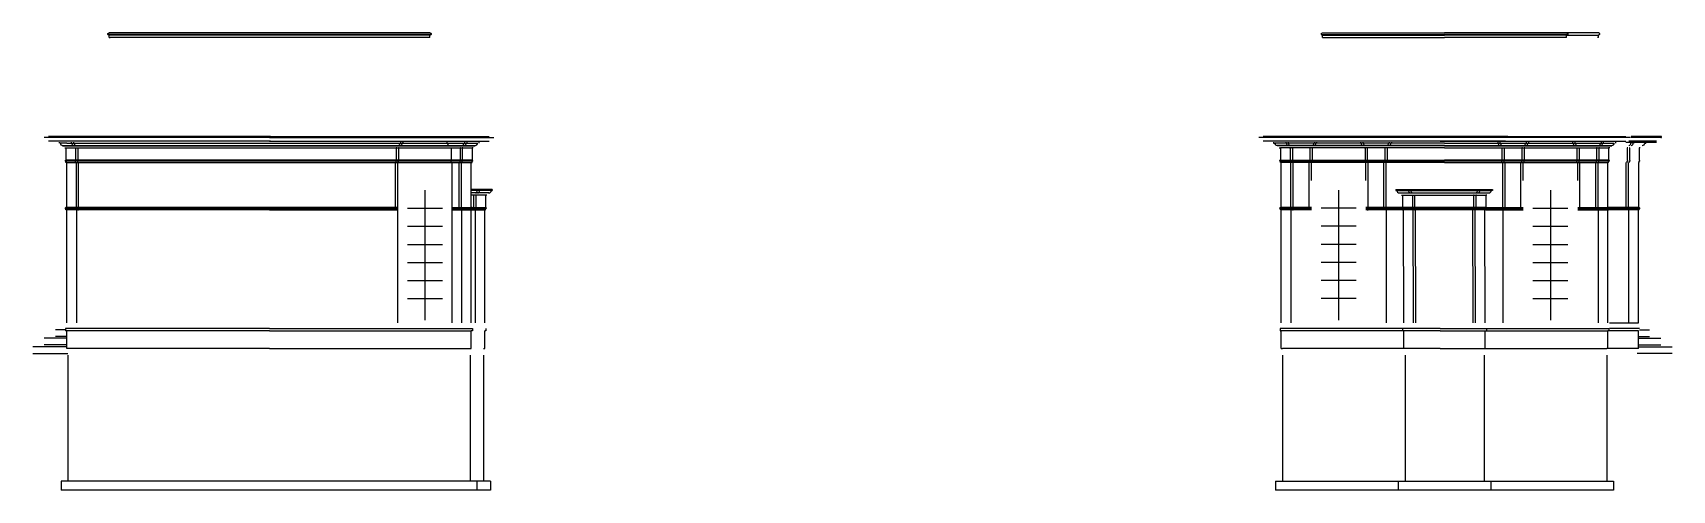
# Model space of a CAD drawing. Header units: metres. Extents: x 16195 to 17646, y -1890 to -1485.
import ezdxf

# ---------------------------------------------------------------- set-up
doc = ezdxf.new("R2010")
doc.units = ezdxf.units.M

msp = doc.modelspace()

# ---------------------------------------------------------------- linework, layer by layer
for p, q in [((16261.5, -1485.7), (16262.6, -1485.2)), ((16547.3, -1486.7), (16261.7, -1486.7)), ((16262.6, -1487.2), (16262.2, -1487.2)), ((16546.5, -1485.2), (16262.6, -1485.2)), ((16546.5, -1487.2), (16262.6, -1487.2)), ((16262.6, -1489.2), (16262.6, -1487.2)), ((16262.6, -1489.2), (16263.4, -1489.2)), ((16545.7, -1489.2), (16263.4, -1489.2)), ((16546.5, -1489.2), (16545.7, -1489.2)), ((16547.5, -1485.7), (16546.5, -1485.2)), ((16546.5, -1487.2), (16546.8, -1487.2)), ((16546.5, -1489.2), (16546.5, -1487.2)), ((17335.3, -1485.7), (17336.4, -1485.2)), ((17335.6, -1486.7), (17444.4, -1486.7, 6.1)), ((17336.4, -1487.2), (17336.1, -1487.2)), ((17336.4, -1485.2), (17444.4, -1485.2, 6.1)), ((17336.4, -1489.2), (17336.4, -1487.2)), ((17336.4, -1487.2), (17444.4, -1487.2, 6.1)), ((17336.4, -1489.2), (17337.2, -1489.2)), ((17337.2, -1489.2), (17444.4, -1489.2, 6.1)), ((17552.3, -1485.2), (17444.4, -1485.2, 6.1)), ((17553.2, -1486.7), (17444.4, -1486.7, 6.1)), ((17552.3, -1487.2), (17444.4, -1487.2, 6.1)), ((17551.6, -1489.2), (17444.4, -1489.2, 6.1)), ((17552.3, -1489.2), (17551.6, -1489.2)), ((17553.4, -1485.7), (17552.3, -1485.2)), ((17580.5, -1485.2), (17552.3, -1485.2)), ((17552.3, -1487.2), (17552.7, -1487.2)), ((17552.3, -1489.2), (17552.3, -1487.2)), ((17552.7, -1487.2, -0.3), (17580.5, -1487.2)), ((17580.5, -1489.2), (17579.7, -1489.2)), ((17581.6, -1485.7), (17580.5, -1485.2)), ((17580.5, -1489.2), (17580.5, -1487.2)), ((17580.5, -1487.2), (17580.8, -1487.2, -0.3)), ((16405.4, -1577.7), (16205, -1577.7)), ((16405.4, -1576.9), (16209, -1576.9)), ((16405.4, -1581), (16209, -1581)), ((16404.6, -1576.9), (16599, -1576.9)), ((16404.6, -1577.7), (16603, -1577.7)), ((16404.6, -1581), (16599, -1581)), ((17608.9, -1577.7), (17279.9, -1577.7)), ((17440.4, -1576.9, -24.5), (17283.9, -1576.9)), ((17440.4, -1581, -24.5), (17283.9, -1581)), ((17500.4, -1577.7, -21.2), (17387.9, -1577.7, -33.5)), ((17500.4, -1576.9, -21.2), (17391.9, -1576.9, -33.5)), ((17498.4, -1581, -21.2), (17391.9, -1581, -33.5)), ((17440.4, -1576.9, -24.5), (17604.9, -1576.9)), ((17440.4, -1581, -24.5), (17604.9, -1581)), ((17631.9, -1581), (17607.4, -1581)), ((17631.9, -1576.9), (17609.4, -1576.9)), ((17635.9, -1577.7), (17609.4, -1577.7)), ((17636.4, -1576.9), (17631.9, -1576.9)), ((17635.9, -1577.7), (17636.4, -1577.7)), ((17636.4, -1577.7), (17636.4, -1576.9)), ((16218.3, -1581.9), (16218.3, -1582.7)), ((16225.2, -1582.7), (16219.3, -1582.7)), ((16221.4, -1584.8), (16221.4, -1585.3)), ((16221.4, -1584.8), (16586.6, -1584.8)), ((16221.4, -1585.3), (16586.6, -1585.3)), ((16223.3, -1586.9), (16224.3, -1586.9)), ((16224.3, -1586.9), (16224.3, -1597.9)), ((16224.3, -1586.9), (16583.8, -1586.9)), ((16225.2, -1582.7), (16588.8, -1582.7)), ((16229, -1581.9), (16229, -1582.7)), ((16231, -1581.9), (16231, -1582.7)), ((16231, -1584.8), (16231, -1585.3)), ((16232.4, -1586.9), (16232.9, -1586.9)), ((16232.9, -1586.9), (16232.9, -1597.9)), ((16233, -1584.8), (16233, -1585.3)), ((16234.4, -1586.9), (16234.9, -1586.9)), ((16234.9, -1586.9), (16234.9, -1597.9)), ((16516.7, -1586.9), (16516.7, -1597.9)), ((16517.2, -1586.9), (16516.7, -1586.9)), ((16518.5, -1584.8), (16518.5, -1585.3)), ((16518.7, -1586.9), (16518.7, -1597.9)), ((16519.2, -1586.9), (16518.7, -1586.9)), ((16520.5, -1582.7), (16520, -1582.7)), ((16520.5, -1581.9), (16520.5, -1582.7)), ((16520.5, -1584.8), (16520.5, -1585.3)), ((16522.5, -1582.7), (16522, -1582.7)), ((16522.5, -1581.9), (16522.5, -1582.7)), ((16561.5, -1581.9), (16561.5, -1582.7)), ((16561.5, -1582.7), (16562, -1582.7)), ((16563.5, -1584.8), (16563.5, -1585.3)), ((16564.9, -1586.9), (16565.4, -1586.9)), ((16565.4, -1586.9), (16565.4, -1597.9)), ((16573.1, -1586.9), (16573.1, -1597.9)), ((16573.6, -1586.9), (16573.1, -1586.9)), ((16575, -1584.8), (16575, -1585.3)), ((16575.1, -1586.9), (16575.1, -1597.9)), ((16575.6, -1586.9), (16575.1, -1586.9)), ((16577, -1581.9), (16577, -1582.7)), ((16577, -1584.8), (16577, -1585.3)), ((16579, -1581.9), (16579, -1582.7)), ((16583.8, -1586.9), (16583.8, -1597.9)), ((16584.8, -1586.9), (16583.8, -1586.9)), ((16586.6, -1584.8), (16586.6, -1585.3)), ((16589.8, -1581.9), (16589.8, -1582.7)), ((17293.1, -1581.9), (17293.1, -1582.7)), ((17293.1, -1581.9), (17293.1, -1582.7)), ((17293.1, -1582.7), (17294.1, -1582.7)), ((17444.4, -1582.7, -28.5), (17294.1, -1582.7)), ((17296.2, -1584.8), (17296.2, -1585.3)), ((17444.4, -1584.8, -28.5), (17296.2, -1584.8)), ((17444.4, -1585.3, -28.6), (17296.3, -1585.3)), ((17298.1, -1586.9), (17299.1, -1586.9)), ((17299.1, -1586.9), (17299.1, -1597.9)), ((17444.4, -1586.9, -28.6), (17299.1, -1586.9)), ((17303.9, -1581.9), (17303.9, -1582.7)), ((17305.9, -1581.9), (17305.9, -1582.7)), ((17305.9, -1584.8), (17305.9, -1585.3)), ((17307.2, -1586.9), (17307.7, -1586.9)), ((17307.7, -1586.9), (17307.7, -1597.9)), ((17307.9, -1584.8), (17307.9, -1585.3)), ((17309.2, -1586.9), (17309.7, -1586.9)), ((17309.7, -1586.9), (17309.7, -1597.9)), ((17325.3, -1586.9), (17325.3, -1597.9)), ((17325.8, -1586.9), (17325.3, -1586.9)), ((17327.1, -1584.8), (17327.1, -1585.3)), ((17327.3, -1586.9), (17327.3, -1597.9)), ((17327.8, -1586.9), (17327.3, -1586.9)), ((17329.1, -1584.8), (17329.1, -1585.3)), ((17329.2, -1581.9), (17329.2, -1582.7)), ((17331.2, -1581.9), (17331.2, -1582.7)), ((17370.1, -1581.9), (17370.1, -1582.7)), ((17372.1, -1581.9), (17372.1, -1582.7)), ((17372.1, -1584.8), (17372.1, -1585.3)), ((17373.5, -1586.9), (17374, -1586.9)), ((17374, -1586.9), (17374, -1597.9)), ((17374.1, -1584.8), (17374.1, -1585.3)), ((17375.5, -1586.9), (17376, -1586.9)), ((17376, -1586.9), (17376, -1597.9)), ((17391.5, -1586.9), (17391.5, -1597.9)), ((17392, -1586.9), (17391.5, -1586.9)), ((17393.4, -1584.8), (17393.4, -1585.3)), ((17393.5, -1586.9), (17393.5, -1597.9)), ((17394, -1586.9), (17393.5, -1586.9)), ((17395.4, -1581.9), (17395.4, -1582.7)), ((17395.4, -1584.8), (17395.4, -1585.3)), ((17397.4, -1581.9), (17397.4, -1582.7)), ((17444.4, -1582.7, -28.5), (17594.6, -1582.7)), ((17444.4, -1584.8, -28.5), (17592.5, -1584.8)), ((17444.4, -1585.3, -28.6), (17592.5, -1585.3)), ((17444.4, -1586.9, -28.6), (17589.6, -1586.9)), ((17491.4, -1581.9), (17491.4, -1582.7)), ((17493.4, -1581.9), (17493.4, -1582.7)), ((17493.4, -1584.8), (17493.4, -1585.3)), ((17494.7, -1586.9), (17495.2, -1586.9)), ((17495.2, -1586.9), (17495.2, -1597.9)), ((17495.4, -1584.8), (17495.4, -1585.3)), ((17496.7, -1586.9), (17497.2, -1586.9)), ((17497.2, -1586.9), (17497.2, -1597.9)), ((17512.8, -1586.9), (17512.8, -1597.9)), ((17513.3, -1586.9), (17512.8, -1586.9)), ((17514.6, -1584.8), (17514.6, -1585.3)), ((17514.8, -1586.9), (17514.8, -1597.9)), ((17515.3, -1586.9), (17514.8, -1586.9)), ((17516.6, -1584.8), (17516.6, -1585.3)), ((17516.7, -1581.9), (17516.7, -1582.7)), ((17518.7, -1581.9), (17518.7, -1582.7)), ((17557.6, -1581.9), (17557.6, -1582.7)), ((17559.6, -1581.9), (17559.6, -1582.7)), ((17559.6, -1584.8), (17559.6, -1585.3)), ((17561, -1586.9), (17561.5, -1586.9)), ((17561.5, -1586.9), (17561.5, -1597.9)), ((17561.6, -1584.8), (17561.6, -1585.3)), ((17563, -1586.9), (17563.5, -1586.9)), ((17563.5, -1586.9), (17563.5, -1597.9)), ((17579, -1586.9), (17579, -1597.9)), ((17579.5, -1586.9), (17579, -1586.9)), ((17580.9, -1584.8), (17580.9, -1585.3)), ((17581, -1586.9), (17581, -1597.9)), ((17581.5, -1586.9), (17581, -1586.9)), ((17582.9, -1581.9), (17582.9, -1582.7)), ((17582.9, -1584.8), (17582.9, -1585.3)), ((17584.9, -1581.9), (17584.9, -1582.7)), ((17589.6, -1586.9), (17589.6, -1597.9)), ((17590.6, -1586.9), (17589.6, -1586.9)), ((17592.5, -1584.8), (17592.5, -1585.3)), ((17595.6, -1581.9), (17595.6, -1582.7)), ((17604.9, -1581.9), (17631.9, -1581.9)), ((17606, -1586.9, 0.3), (17606, -1597.9, 0.3)), ((17606.5, -1586.9, 0.3), (17606, -1586.9, 0.3)), ((17607.9, -1584.8, 0.3), (17607.9, -1585.3, 0.3)), ((17608, -1586.9, 0.3), (17608, -1597.9, 0.3)), ((17608.5, -1586.9, 0.3), (17608, -1586.9, 0.3)), ((17609.9, -1581.9, 0.3), (17609.9, -1582.7, 0.3)), ((17609.9, -1584.8, 0.3), (17609.9, -1585.3, 0.3)), ((17611.9, -1581.9, 0.3), (17611.9, -1582.7, 0.3)), ((17616.6, -1586.9), (17616.6, -1597.9)), ((17617.6, -1586.9), (17616.6, -1586.9)), ((17619.5, -1584.8), (17619.5, -1585.3)), ((17621.6, -1582.7), (17622.6, -1582.7)), ((17622.6, -1581.9), (17622.6, -1582.7)), ((16223.7, -1598.2), (16224.3, -1597.9)), ((16584.2, -1598.7), (16223.8, -1598.7, 0.3)), ((16583.8, -1597.9), (16224.3, -1597.9)), ((16224.3, -1599.9), (16224.3, -1598.9)), ((16583.8, -1598.9), (16224.3, -1598.9)), ((16225, -1599.9), (16224.3, -1599.9)), ((16225, -1639.9), (16225, -1599.9)), ((16225, -1599.9), (16583.8, -1599.9)), ((16232.3, -1598.2), (16232.9, -1597.9)), ((16232.9, -1599.9), (16232.9, -1598.9)), ((16233.6, -1639.9), (16233.6, -1599.9)), ((16234.3, -1598.2), (16234.9, -1597.9)), ((16234.9, -1599.9), (16234.9, -1598.9)), ((16235.6, -1639.9), (16235.6, -1599.9)), ((16515.9, -1639.9), (16515.9, -1599.9)), ((16516.7, -1599.9), (16515.9, -1599.9)), ((16517.2, -1598.2), (16516.7, -1597.9)), ((16516.7, -1598.9), (16516.9, -1598.9)), ((16516.7, -1599.9), (16516.7, -1598.9)), ((16518.7, -1599.9), (16517.9, -1599.9)), ((16517.9, -1599.9), (16517.9, -1741.9)), ((16519.2, -1598.2), (16518.7, -1597.9)), ((16518.7, -1598.9), (16518.9, -1598.9)), ((16518.7, -1599.9), (16518.7, -1598.9)), ((16564.8, -1598.2), (16565.4, -1597.9)), ((16565.4, -1598.9), (16565.2, -1598.9)), ((16565.4, -1599.9), (16565.4, -1598.9)), ((16565.4, -1599.9), (16566.1, -1599.9)), ((16566.1, -1741.9), (16566.1, -1599.9)), ((16572.4, -1639.9), (16572.4, -1599.9)), ((16573.7, -1598.2), (16573.1, -1597.9)), ((16573.1, -1599.9), (16573.1, -1598.9)), ((16574.4, -1639.9), (16574.4, -1599.9)), ((16575.7, -1598.2), (16575.1, -1597.9)), ((16575.1, -1599.9), (16575.1, -1598.9)), ((16583, -1639.9), (16583, -1599.9)), ((16584.3, -1598.2), (16583.8, -1597.9)), ((16583.8, -1599.9), (16583.8, -1598.9)), ((17298.6, -1598.2), (17299.1, -1597.9)), ((17298.7, -1598.7), (17444.4, -1598.7, -30)), ((17299.1, -1597.9), (17444.4, -1597.9, -29.8)), ((17299.1, -1599.9), (17299.1, -1598.9)), ((17299.1, -1598.9), (17444.4, -1598.9, -30.1)), ((17444.4, -1599.9, -30.3), (17299.1, -1599.9)), ((17299.9, -1639.9), (17299.9, -1599.9)), ((17307.2, -1598.2), (17307.7, -1597.9)), ((17307.7, -1599.9), (17307.7, -1598.9)), ((17308.5, -1639.9), (17308.5, -1599.9)), ((17309.2, -1598.2), (17309.7, -1597.9)), ((17309.7, -1599.9), (17309.7, -1598.9)), ((17310.5, -1639.9), (17310.5, -1599.9)), ((17324.5, -1639.9), (17324.5, -1599.9)), ((17325.8, -1598.2), (17325.3, -1597.9)), ((17325.3, -1599.9), (17325.3, -1598.9)), ((17326.5, -1615.8), (17326.5, -1599.9)), ((17327.8, -1598.2), (17327.3, -1597.9)), ((17327.3, -1599.9), (17327.3, -1598.9)), ((17373.4, -1598.2), (17374, -1597.9)), ((17374, -1599.9), (17374, -1598.9)), ((17374.7, -1615.8), (17374.7, -1599.9)), ((17375.4, -1598.2), (17376, -1597.9)), ((17376, -1599.9), (17376, -1598.9)), ((17376.7, -1639.9), (17376.7, -1599.9)), ((17390.7, -1639.9), (17390.7, -1599.9)), ((17392, -1598.2), (17391.5, -1597.9)), ((17391.5, -1599.9), (17391.5, -1598.9)), ((17392.7, -1639.9), (17392.7, -1599.9)), ((17394, -1598.2), (17393.5, -1597.9)), ((17393.5, -1599.9), (17393.5, -1598.9)), ((17589.6, -1597.9), (17444.4, -1597.9, -29.8)), ((17590.1, -1598.7), (17444.4, -1598.7, -30)), ((17589.6, -1598.9), (17444.4, -1598.9, -30.1)), ((17444.4, -1599.9, -30.3), (17588.9, -1599.9)), ((17494.7, -1598.2), (17495.2, -1597.9)), ((17495.2, -1599.9), (17495.2, -1598.9)), ((17496, -1639.9), (17496, -1599.9)), ((17496.7, -1598.2), (17497.2, -1597.9)), ((17497.2, -1599.9), (17497.2, -1598.9)), ((17498, -1639.9), (17498, -1599.9)), ((17512, -1639.9), (17512, -1599.9)), ((17513.3, -1598.2), (17512.8, -1597.9)), ((17512.8, -1599.9), (17512.8, -1598.9)), ((17514, -1615.8), (17514, -1599.9)), ((17515.3, -1598.2), (17514.8, -1597.9)), ((17514.8, -1599.9), (17514.8, -1598.9)), ((17560.9, -1598.2), (17561.5, -1597.9)), ((17561.5, -1599.9), (17561.5, -1598.9)), ((17562.2, -1615.8), (17562.2, -1599.9)), ((17562.9, -1598.2), (17563.5, -1597.9)), ((17563.5, -1599.9), (17563.5, -1598.9)), ((17564.2, -1639.9), (17564.2, -1599.9)), ((17578.2, -1639.9), (17578.2, -1599.9)), ((17579.5, -1598.2), (17579, -1597.9)), ((17579, -1599.9), (17579, -1598.9)), ((17580.2, -1639.9), (17580.2, -1599.9)), ((17581.5, -1598.2), (17581, -1597.9)), ((17581, -1599.9), (17581, -1598.9)), ((17588.9, -1639.9), (17588.9, -1599.9)), ((17589.6, -1599.9), (17588.9, -1599.9)), ((17590.2, -1598.2), (17589.6, -1597.9)), ((17589.6, -1599.9), (17589.6, -1598.9)), ((17605.2, -1639.9, 0.3), (17605.2, -1599.9, 0.3)), ((17606.5, -1598.2, 0.3), (17606, -1597.9, 0.3)), ((17606, -1599.9, 0.3), (17606, -1598.9, 0.3)), ((17607.2, -1639.9, 0.3), (17607.2, -1599.9, 0.3)), ((17608.5, -1598.2, 0.3), (17608, -1597.9, 0.3)), ((17608, -1599.9, 0.3), (17608, -1598.9, 0.3)), ((17615.9, -1599.9), (17616.6, -1599.9)), ((17615.9, -1599.9), (17615.9, -1639.9)), ((17617.2, -1598.2), (17616.6, -1597.9)), ((17616.6, -1599.9), (17616.6, -1598.9)), ((17616.6, -1598.9), (17616.8, -1598.9, 0.3)), ((16542, -1624.4), (16542, -1739.4)), ((16601.7, -1623.9, 8.3), (16583, -1623.9)), ((16600.7, -1624.7, 8.3), (16583, -1624.7)), ((16589, -1623.9, 8.3), (16589, -1624.7, 8.3)), ((16591, -1623.9, 8.3), (16591, -1624.7, 8.3)), ((16600.7, -1624.7, 8.3), (16601.7, -1624.7, 8.3)), ((16601.7, -1623.9, 8.3), (16601.7, -1624.7, 8.3)), ((17350.6, -1624.4), (17350.6, -1739.4)), ((17401.3, -1623.9, -23.6), (17401.3, -1624.7, -23.6)), ((17401.3, -1623.9, -23.6), (17401.3, -1624.7, -23.6)), ((17401.3, -1623.9, -23.6), (17486.8, -1623.9, -23.6)), ((17401.3, -1624.7, -23.6), (17402.3, -1624.7, -23.6)), ((17402.3, -1624.7, -23.2), (17485.8, -1624.7, -23.2)), ((17412, -1623.9, -23.6), (17412, -1624.7, -23.6)), ((17414, -1623.9, -23.6), (17414, -1624.7, -23.6)), ((17474, -1623.9, -23.6), (17474, -1624.7, -23.6)), ((17476, -1623.9, -23.6), (17476, -1624.7, -23.6)), ((17486.8, -1624.7, -23.6), (17485.8, -1624.7, -23.6)), ((17486.8, -1623.9, -23.6), (17486.8, -1624.7, -23.6)), ((17486.8, -1623.9, -23.6), (17486.8, -1624.7, -23.6)), ((17538.1, -1624.4), (17538.1, -1739.4)), ((16598.6, -1626.8, 8.6), (16583, -1626.8)), ((16595.7, -1628.9, 8.3), (16583, -1628.9)), ((16585.1, -1628.9, 8.3), (16585.1, -1639.9, 8.3)), ((16585.6, -1628.9, 8.3), (16585.1, -1628.9, 8.3)), ((16587, -1626.8, 8.3), (16587, -1627.3, 8.3)), ((16587.1, -1628.9, 8.3), (16587.1, -1639.9, 8.3)), ((16587.6, -1628.9, 8.3), (16587.1, -1628.9, 8.3)), ((16589, -1626.8, 8.3), (16589, -1627.3, 8.3)), ((16595.7, -1628.9, 8.3), (16595.7, -1639.9, 8.3)), ((16596.7, -1628.9, 8.3), (16595.7, -1628.9, 8.3)), ((16598.6, -1626.8, 8.3), (16598.6, -1627.3, 8.3)), ((17404.4, -1626.8, -23.6), (17404.4, -1627.3, -23.6)), ((17404.4, -1626.8, -23.2), (17483.6, -1626.8, -23.6)), ((17406.3, -1628.9, -23.6), (17407.3, -1628.9, -23.6)), ((17407.3, -1628.9, -23.6), (17407.3, -1639.9, -23.6)), ((17407.3, -1628.9, -23.6), (17480.8, -1628.9, -23.6)), ((17414, -1626.8, -23.6), (17414, -1627.3, -23.6)), ((17415.4, -1628.9, -23.6), (17415.9, -1628.9, -23.6)), ((17415.9, -1628.9, -23.6), (17415.9, -1639.9, -23.6)), ((17416, -1626.8, -23.6), (17416, -1627.3, -23.6)), ((17417.4, -1628.9, -23.6), (17417.9, -1628.9, -23.6)), ((17417.9, -1628.9, -23.6), (17417.9, -1639.9, -23.6)), ((17470.1, -1628.9, -23.6), (17470.1, -1639.9, -23.6)), ((17470.6, -1628.9, -23.6), (17470.1, -1628.9, -23.6)), ((17472, -1626.8, -23.6), (17472, -1627.3, -23.6)), ((17472.1, -1628.9, -23.6), (17472.1, -1639.9, -23.6)), ((17472.6, -1628.9, -23.6), (17472.1, -1628.9, -23.6)), ((17474, -1626.8, -23.6), (17474, -1627.3, -23.6)), ((17480.8, -1628.9, -23.6), (17480.8, -1639.9, -23.6)), ((17481.8, -1628.9, -23.6), (17480.8, -1628.9, -23.6)), ((17483.6, -1626.8, -23.6), (17483.6, -1627.3, -23.6)), ((16223.7, -1640.2), (16224.3, -1639.9)), ((16517.9, -1640.7), (16223.8, -1640.7)), ((16224.3, -1640.9), (16224.1, -1640.9)), ((16517.9, -1640.9), (16224.1, -1640.9)), ((16225, -1639.9), (16224.3, -1639.9)), ((16224.3, -1641.9), (16224.3, -1640.9)), ((16225, -1641.9), (16224.3, -1641.9)), ((16517.9, -1639.9), (16225, -1639.9)), ((16225, -1741.9), (16225, -1641.9)), ((16404.6, -1641.9), (16225, -1641.9)), ((16232.3, -1640.2), (16232.9, -1639.9)), ((16232.9, -1640.9), (16232.7, -1640.9)), ((16232.9, -1641.9), (16232.9, -1640.9)), ((16233.6, -1641.9), (16233.6, -1741.9)), ((16234.3, -1640.2), (16234.9, -1639.9)), ((16234.9, -1640.9), (16234.7, -1640.9)), ((16234.9, -1641.9), (16234.9, -1640.9)), ((16234.9, -1641.9), (16235.6, -1641.9)), ((16404.6, -1641.9), (16517.9, -1641.9)), ((16516.7, -1641.9), (16515.9, -1641.9)), ((16517.2, -1640.2), (16516.7, -1639.9)), ((16516.7, -1640.9), (16516.9, -1640.9)), ((16516.7, -1641.9), (16516.7, -1640.9)), ((16526.5, -1640.4), (16557.5, -1640.4)), ((16566.1, -1639.9), (16583, -1639.9)), ((16566.1, -1640.7), (16584.2, -1640.7)), ((16566.1, -1640.9), (16583.8, -1640.9)), ((16566.1, -1641.9), (16583, -1641.9)), ((16573.1, -1641.9), (16572.4, -1641.9)), ((16573.7, -1640.2), (16573.1, -1639.9)), ((16573.1, -1641.9), (16573.1, -1640.9)), ((16573.1, -1640.9), (16573.3, -1640.9)), ((16574.4, -1641.9), (16574.4, -1741.9)), ((16575.7, -1640.2), (16575.1, -1639.9)), ((16575.1, -1640.9), (16575.3, -1640.9)), ((16575.1, -1641.9), (16575.1, -1640.9)), ((16583.8, -1639.9), (16583, -1639.9)), ((16583, -1741.9), (16583, -1641.9)), ((16583, -1641.9), (16583.8, -1641.9)), ((16583.7, -1639.9), (16595, -1639.9, 8.3)), ((16583.7, -1641.9), (16595, -1641.9, 8.3)), ((16584.3, -1640.2), (16583.8, -1639.9)), ((16583.8, -1640.9), (16584, -1640.9)), ((16583.8, -1641.9), (16583.8, -1640.9)), ((16583.9, -1640.9, 2.9), (16595.7, -1640.9, 8.3)), ((16584.1, -1640.7), (16596.1, -1640.7, 8.3)), ((16585.1, -1641.9), (16584.4, -1641.9)), ((16585.6, -1640.2), (16585.1, -1639.9)), ((16585.1, -1641.9), (16585.1, -1640.9)), ((16585.1, -1640.9), (16585.3, -1640.9)), ((16586.4, -1641.9), (16586.4, -1741.9)), ((16587.6, -1640.2), (16587.1, -1639.9)), ((16587.1, -1640.9), (16587.3, -1640.9)), ((16587.1, -1641.9), (16587.1, -1640.9)), ((16595, -1639.9), (16595.7, -1639.9)), ((16595, -1639.9, 8.3), (16595.7, -1639.9, 8.3)), ((16595, -1741.9, -12.2), (16595, -1641.9, 8.3)), ((16595, -1641.9, 8.3), (16595.7, -1641.9, 8.3)), ((16596.3, -1640.2, 8.3), (16595.7, -1639.9, 8.3)), ((16595.7, -1640.9, 8.3), (16595.9, -1640.9, 8.3)), ((16595.7, -1641.9, 8.3), (16595.7, -1640.9, 8.3)), ((17298.6, -1640.2), (17299.1, -1639.9)), ((17326.5, -1640.7), (17298.7, -1640.7)), ((17299.1, -1640.9), (17298.9, -1640.9)), ((17326.5, -1639.9), (17299.1, -1639.9)), ((17299.1, -1641.9), (17299.1, -1640.9)), ((17326.5, -1640.9), (17299.1, -1640.9)), ((17326.5, -1641.9), (17299.1, -1641.9)), ((17299.9, -1741.9), (17299.9, -1641.9)), ((17307.2, -1640.2), (17307.7, -1639.9)), ((17307.7, -1640.9), (17307.6, -1640.9)), ((17307.7, -1641.9), (17307.7, -1640.9)), ((17308.5, -1641.9), (17308.5, -1741.9)), ((17309.2, -1640.2), (17309.7, -1639.9)), ((17309.7, -1640.9), (17309.6, -1640.9)), ((17309.7, -1641.9), (17309.7, -1640.9)), ((17309.7, -1641.9), (17310.5, -1641.9)), ((17325.3, -1641.9), (17324.5, -1641.9)), ((17325.8, -1640.2), (17325.3, -1639.9)), ((17325.3, -1640.9), (17325.5, -1640.9)), ((17325.3, -1641.9), (17325.3, -1640.9)), ((17366.1, -1640.4), (17335.1, -1640.4)), ((17480.8, -1639.9, -23.6), (17374.7, -1639.9)), ((17481.1, -1640.7, -23.8), (17374.7, -1640.7)), ((17481, -1640.9, -23.8), (17374.7, -1640.9)), ((17480.4, -1641.9, -23.6), (17374.7, -1641.9)), ((17375.4, -1640.2), (17376, -1639.9)), ((17376, -1640.9), (17375.8, -1640.9)), ((17376, -1641.9), (17376, -1640.9)), ((17376, -1641.9), (17376.7, -1641.9)), ((17391.5, -1641.9), (17390.7, -1641.9)), ((17392, -1640.2), (17391.5, -1639.9)), ((17391.5, -1640.9), (17391.7, -1640.9)), ((17391.5, -1641.9), (17391.5, -1640.9)), ((17392.7, -1641.9), (17392.7, -1741.9)), ((17394, -1640.2), (17393.5, -1639.9)), ((17393.5, -1640.9), (17393.7, -1640.9)), ((17393.5, -1641.9), (17393.5, -1640.9)), ((17406.7, -1640.2, -23.6), (17407.3, -1639.9, -23.6)), ((17407.3, -1640.9, -23.6), (17407.1, -1640.9, -23.6)), ((17407.3, -1641.9, -23.6), (17407.3, -1640.9, -23.6)), ((17407.3, -1641.9, -23.6), (17408, -1641.9, -23.6)), ((17408.4, -1741.9), (17408, -1641.9, -23.6)), ((17415.3, -1640.2, -23.6), (17415.9, -1639.9, -23.6)), ((17415.9, -1640.9, -23.6), (17415.7, -1640.9, -23.6)), ((17415.9, -1641.9, -23.6), (17415.9, -1640.9, -23.6)), ((17415.9, -1641.9, -23.6), (17416.6, -1641.9, -23.6)), ((17417, -1741.9), (17416.6, -1641.9, -23.6)), ((17417.3, -1640.2, -23.6), (17417.9, -1639.9, -23.6)), ((17417.9, -1640.9, -23.6), (17417.7, -1640.9, -23.6)), ((17417.9, -1641.9, -23.6), (17417.9, -1640.9, -23.6)), ((17417.9, -1641.9, -23.6), (17418.6, -1641.9, -23.6)), ((17419, -1741.9), (17418.6, -1641.9, -23.6)), ((17469.7, -1741.9), (17469.4, -1641.9, -23.6)), ((17470.1, -1641.9, -23.6), (17469.4, -1641.9, -23.6)), ((17470.7, -1640.2, -23.6), (17470.1, -1639.9, -23.6)), ((17470.1, -1640.9, -23.6), (17470.3, -1640.9, -23.6)), ((17470.1, -1641.9, -23.6), (17470.1, -1640.9, -23.6)), ((17471.7, -1741.9), (17471.4, -1641.9, -23.6)), ((17472.1, -1641.9, -23.6), (17471.4, -1641.9, -23.6)), ((17472.7, -1640.2, -23.6), (17472.1, -1639.9, -23.6)), ((17472.1, -1640.9, -23.6), (17472.3, -1640.9, -23.6)), ((17472.1, -1641.9, -23.6), (17472.1, -1640.9, -23.6)), ((17480.4, -1741.9), (17480, -1641.9, -23.6)), ((17480.8, -1641.9, -23.6), (17480, -1641.9, -23.6)), ((17480.8, -1639.9, -23.6), (17514, -1639.9)), ((17481.3, -1640.2, -23.6), (17480.8, -1639.9, -23.6)), ((17480.8, -1640.9, -23.6), (17481, -1640.9, -23.6)), ((17480.8, -1641.9, -23.6), (17480.8, -1640.9, -23.6)), ((17480.8, -1641.9, -24.5), (17514, -1641.9)), ((17481, -1640.9, -23.9), (17514, -1640.9)), ((17481.2, -1640.7, -23.9), (17514, -1640.7)), ((17494.7, -1640.2), (17495.2, -1639.9)), ((17495.2, -1640.9), (17495.1, -1640.9)), ((17495.2, -1641.9), (17495.2, -1640.9)), ((17496, -1641.9), (17496, -1741.9)), ((17496.7, -1640.2), (17497.2, -1639.9)), ((17497.2, -1640.9), (17497.1, -1640.9)), ((17497.2, -1641.9), (17497.2, -1640.9)), ((17497.2, -1641.9), (17498, -1641.9)), ((17512.8, -1641.9), (17512, -1641.9)), ((17513.3, -1640.2), (17512.8, -1639.9)), ((17512.8, -1640.9), (17513, -1640.9)), ((17512.8, -1641.9), (17512.8, -1640.9)), ((17522.6, -1640.4), (17553.6, -1640.4)), ((17562.2, -1639.9), (17588.9, -1639.9)), ((17562.2, -1640.7), (17590, -1640.7)), ((17562.2, -1640.9), (17589.6, -1640.9)), ((17562.2, -1641.9), (17588.9, -1641.9)), ((17562.9, -1640.2), (17563.5, -1639.9)), ((17563.5, -1640.9), (17563.3, -1640.9)), ((17563.5, -1641.9), (17563.5, -1640.9)), ((17563.5, -1641.9), (17564.2, -1641.9)), ((17579, -1641.9), (17578.2, -1641.9)), ((17579.5, -1640.2), (17579, -1639.9)), ((17579, -1641.9), (17579, -1640.9)), ((17579, -1640.9), (17579.2, -1640.9)), ((17580.2, -1641.9), (17580.2, -1741.9)), ((17581.5, -1640.2), (17581, -1639.9)), ((17581, -1640.9), (17581.2, -1640.9)), ((17581, -1641.9), (17581, -1640.9)), ((17588.9, -1639.9), (17589.6, -1639.9)), ((17588.9, -1741.9), (17588.9, -1641.9)), ((17588.9, -1641.9), (17589.6, -1641.9)), ((17590.2, -1640.2), (17589.6, -1639.9)), ((17616.6, -1639.9), (17589.6, -1639.9)), ((17589.6, -1640.9), (17589.8, -1640.9)), ((17589.6, -1641.9), (17589.6, -1640.9)), ((17615.9, -1641.9), (17589.6, -1641.9)), ((17616.6, -1640.9), (17589.8, -1640.9)), ((17590.1, -1640.7, 0.7), (17617.1, -1640.7, 0.7)), ((17606, -1641.9, 0.3), (17605.2, -1641.9, 0.3)), ((17606.5, -1640.2, 0.3), (17606, -1639.9, 0.3)), ((17606, -1641.9, 0.3), (17606, -1640.9, 0.3)), ((17606, -1640.9, 0.3), (17606.2, -1640.9, 0.3)), ((17607.2, -1641.9, 0.3), (17607.2, -1741.9, 0.3)), ((17608.5, -1640.2, 0.3), (17608, -1639.9, 0.3)), ((17608, -1640.9, 0.3), (17608.2, -1640.9, 0.3)), ((17608, -1641.9, 0.3), (17608, -1640.9, 0.3)), ((17615.9, -1741.9), (17615.9, -1641.9)), ((17616.6, -1641.9), (17615.9, -1641.9)), ((17617.2, -1640.2), (17616.6, -1639.9)), ((17616.6, -1640.9), (17616.8, -1640.9)), ((17616.6, -1641.9), (17616.6, -1640.9)), ((16526.5, -1656.4), (16557.5, -1656.4)), ((17366.1, -1656.4), (17335.1, -1656.4)), ((17522.6, -1656.4), (17553.6, -1656.4)), ((16526.5, -1672.4), (16557.5, -1672.4)), ((17366.1, -1672.4), (17335.1, -1672.4)), ((17522.6, -1672.4), (17553.6, -1672.4)), ((16526.5, -1688.4), (16557.5, -1688.4)), ((17366.1, -1688.4), (17335.1, -1688.4)), ((17522.6, -1688.4), (17553.6, -1688.4)), ((16526.5, -1704.4), (16557.5, -1704.4)), ((17366.1, -1704.4), (17335.1, -1704.4)), ((17522.6, -1704.4), (17553.6, -1704.4)), ((16526.5, -1720.4), (16557.5, -1720.4)), ((17366.1, -1720.4), (17335.1, -1720.4)), ((17522.6, -1720.4), (17553.6, -1720.4)), ((16225, -1755.4), (16205, -1755.4)), ((16224, -1747.9), (16215, -1747.9)), ((16225, -1753.9), (16215, -1753.9)), ((16404.6, -1746.9), (16224, -1746.9)), ((16224, -1746.9), (16224, -1748.9)), ((16225, -1748.9), (16224, -1748.9)), ((16404.6, -1748.9), (16225, -1748.9)), ((16225, -1764.4), (16225, -1748.9)), ((16404.6, -1746.9), (16584.1, -1746.9)), ((16404.6, -1748.9), (16583, -1748.9)), ((16583, -1764.4), (16583, -1748.9)), ((16584.1, -1748.9), (16583, -1748.9)), ((16584.1, -1746.9), (16584.1, -1748.9)), ((16595, -1764.4, -12.2), (16595, -1748.9, -12.2)), ((16596, -1748.9, -12.2), (16595, -1748.9, -12.2)), ((16596, -1746.9, -12.2), (16596, -1748.9, -12.2)), ((17298.8, -1746.9), (17298.8, -1748.9)), ((17440.4, -1746.9, -24.5), (17298.8, -1746.9)), ((17298.8, -1748.9), (17299.9, -1748.9)), ((17299.9, -1764.4), (17299.9, -1748.9)), ((17440.4, -1748.9, -24.5), (17299.9, -1748.9)), ((17407.3, -1746.9), (17407.3, -1748.9)), ((17408.4, -1764.4), (17408.4, -1748.9)), ((17440.4, -1746.9, -24.5), (17589.9, -1746.9)), ((17440.4, -1748.9, -24.5), (17588.9, -1748.9)), ((17480.4, -1764.4), (17480.4, -1748.9)), ((17481.4, -1746.9), (17481.4, -1748.9)), ((17588.9, -1764.4), (17588.9, -1748.9)), ((17589.9, -1748.9), (17588.9, -1748.9)), ((17589.9, -1746.9), (17589.9, -1748.9)), ((17615.9, -1748.9), (17589.9, -1748.9)), ((17590.4, -1741.9), (17615.9, -1741.9)), ((17616.9, -1746.9), (17590.4, -1746.9)), ((17615.9, -1764.4), (17615.9, -1748.9)), ((17615.9, -1753.9), (17625.9, -1753.9)), ((17615.9, -1755.4), (17635.9, -1755.4)), ((17616.9, -1747.9), (17625.9, -1747.9)), ((16225, -1762.9), (16195, -1762.9)), ((16195, -1768.9, -24.5), (16226, -1768.9)), ((16225, -1761.4), (16205, -1761.4)), ((16226, -1764.4), (16225, -1764.4)), ((16404.6, -1764.4), (16226, -1764.4)), ((16404.6, -1764.4), (16582, -1764.4)), ((16582, -1764.4), (16583, -1764.4)), ((16594, -1764.4, -12.2), (16595, -1764.4, -12.2)), ((17299.9, -1764.4), (17300.9, -1764.4)), ((17440.4, -1764.4, -24.5), (17300.9, -1764.4)), ((17440.4, -1764.4, -24.5), (17587.9, -1764.4)), ((17588.9, -1764.4), (17587.9, -1764.4)), ((17614.9, -1764.4), (17588.9, -1764.4)), ((17615.9, -1764.4), (17614.9, -1764.4)), ((17645.8, -1768.9, -24.5), (17614.9, -1768.9, -24.5)), ((17615.9, -1761.4), (17635.9, -1761.4)), ((17615.9, -1762.9), (17645.9, -1762.9)), ((16226, -1770.4), (16226, -1881.9)), ((16582, -1770.4), (16582, -1881.9)), ((16594, -1770.4, -12.2), (16594, -1881.9, -12.2)), ((17300.9, -1770.4), (17300.9, -1881.9)), ((17409.4, -1770.4), (17409.4, -1881.9)), ((17479.4, -1770.4), (17479.4, -1881.9)), ((17587.9, -1770.4), (17587.9, -1881.9)), ((16220, -1881.9), (16220, -1889.9)), ((16600, -1881.9, -12.2), (16220, -1881.9)), ((16588, -1881.9), (16588, -1889.9)), ((16600, -1881.9, -12.2), (16600, -1889.9, -12.2)), ((17294.9, -1881.9), (17294.9, -1889.9)), ((17294.9, -1881.9), (17593.9, -1881.9)), ((17403.4, -1881.9), (17403.4, -1889.9)), ((17485.4, -1881.9), (17485.4, -1889.9)), ((17593.9, -1881.9), (17593.9, -1889.9)), ((16600, -1889.9, -12.2), (16220, -1889.9)), ((17593.9, -1889.9), (17294.9, -1889.9))]:
    msp.add_line(p, q)
for centre, radius, start, end in [((16261.7, -1486.2, -0.3), 0.5, 116.0131, 270), ((16261.7, -1487.2, -0.3), 0.5, 0, 90), ((16547.3, -1487.2, -0.3), 0.5, 90, 180), ((16547.3, -1486.2, -0.3), 0.5, 270, 63.9869), ((17335.6, -1486.2, -0.3), 0.5, 116.0131, 270), ((17335.6, -1487.2, -0.3), 0.5, 0, 90), ((17553.2, -1487.2, -0.3), 0.5, 90, 180), ((17553.2, -1486.2, -0.3), 0.5, 270, 63.9869), ((17581.3, -1487.2, -0.3), 0.5, 90.0001, 180.0001), ((17581.3, -1486.2, -0.3), 0.5, 270.0001, 63.987), ((16221.4, -1582.7, 0.3), 2.12, 179.9999, 270), ((16231.6, -1582.8, 2.2), 2.07, 176.2445, 254.2841), ((16233.6, -1582.8, 2.2), 2.07, 176.2445, 254.2841), ((16518, -1582.8, 2.2), 2.07, 285.7158, 3.7554), ((16520, -1582.8, 1.1), 2.07, 285.7158, 3.7554), ((16564, -1582.8, 1.1), 2.07, 176.2446, 254.2842), ((16574.5, -1582.8, 2.2), 2.07, 285.7159, 3.7555), ((16576.5, -1582.8, 2.2), 2.07, 285.7159, 3.7555), ((16586.6, -1582.7, 0.3), 2.12, 270, 0.0001), ((17296.2, -1582.7, 0.3), 2.12, 179.9999, 270), ((17306.4, -1582.8, 2.2), 2.07, 176.2445, 254.2841), ((17308.4, -1582.8, 2.2), 2.07, 176.2445, 254.2841), ((17326.6, -1582.8, 2.2), 2.07, 285.7159, 3.7555), ((17328.6, -1582.8, 2.2), 2.07, 285.7159, 3.7555), ((17372.7, -1582.8, 2.2), 2.07, 176.2445, 254.2841), ((17374.7, -1582.8, 2.2), 2.07, 176.2445, 254.2841), ((17392.8, -1582.8, 2.2), 2.07, 285.7159, 3.7555), ((17394.8, -1582.8, 2.2), 2.07, 285.7159, 3.7555), ((17493.9, -1582.8, 2.2), 2.07, 176.2445, 254.2841), ((17495.9, -1582.8, 2.2), 2.07, 176.2445, 254.2841), ((17514.1, -1582.8, 2.2), 2.07, 285.7159, 3.7555), ((17516.1, -1582.8, 2.2), 2.07, 285.7159, 3.7555), ((17560.2, -1582.8, 2.2), 2.07, 176.2445, 254.2841), ((17562.2, -1582.8, 2.2), 2.07, 176.2445, 254.2841), ((17580.3, -1582.8, 2.2), 2.07, 285.7159, 3.7555), ((17582.3, -1582.8, 2.2), 2.07, 285.7159, 3.7555), ((17592.5, -1582.7, 0.3), 2.12, 270, 0.0001), ((17607.3, -1582.8, 2.5), 2.07, 285.7159, 3.7555), ((17609.3, -1582.8, 2.5), 2.07, 285.7159, 3.7555), ((17619.5, -1582.7, 0.3), 2.12, 270, 0.0001), ((16223.8, -1598.4, 0.3), 0.25, 116.013, 269.9999), ((16223.8, -1598.9, 0.3), 0.25, 359.9999, 89.9999), ((16232.5, -1598.4, 2.2), 0.25, 116.013, 269.9999), ((16232.5, -1598.9, 2.2), 0.25, 359.9999, 89.9999), ((16234.5, -1598.4, 2.2), 0.25, 116.013, 269.9999), ((16234.5, -1598.9, 2.2), 0.25, 359.9999, 89.9999), ((16517.1, -1598.9, 2.2), 0.25, 90, 180), ((16517.1, -1598.4, 2.2), 0.25, 270, 63.9869), ((16519.1, -1598.9, 1.1), 0.25, 90, 180), ((16519.1, -1598.4, 1.1), 0.25, 270, 63.9869), ((16564.9, -1598.4, 1.1), 0.25, 116.0131, 270), ((16564.9, -1598.9, 1.1), 0.25, 0, 90), ((16573.6, -1598.9, 2.2), 0.25, 90.0001, 180.0001), ((16573.6, -1598.4, 2.2), 0.25, 270.0001, 63.987), ((16575.6, -1598.9, 2.2), 0.25, 90.0001, 180.0001), ((16575.6, -1598.4, 2.2), 0.25, 270.0001, 63.987), ((16584.2, -1598.9, 0.3), 0.25, 90.0001, 180.0001), ((16584.2, -1598.4, 0.3), 0.25, 270.0001, 63.987), ((17298.7, -1598.4, 0.3), 0.25, 116.013, 269.9999), ((17298.7, -1598.9, 0.3), 0.25, 359.9999, 89.9999), ((17307.3, -1598.4, 2.2), 0.25, 116.013, 269.9999), ((17307.3, -1598.9, 2.2), 0.25, 359.9999, 89.9999), ((17309.3, -1598.4, 2.2), 0.25, 116.013, 269.9999), ((17309.3, -1598.9, 2.2), 0.25, 359.9999, 89.9999), ((17325.7, -1598.9, 2.2), 0.25, 90.0001, 180.0001), ((17325.7, -1598.4, 2.2), 0.25, 270.0001, 63.987), ((17327.7, -1598.9, 2.2), 0.25, 90.0001, 180.0001), ((17327.7, -1598.4, 2.2), 0.25, 270.0001, 63.987), ((17373.5, -1598.4, 2.2), 0.25, 116.013, 269.9999), ((17373.5, -1598.9, 2.2), 0.25, 359.9999, 89.9999), ((17375.5, -1598.4, 2.2), 0.25, 116.013, 269.9999), ((17375.5, -1598.9, 2.2), 0.25, 359.9999, 89.9999), ((17391.9, -1598.9, 2.2), 0.25, 90.0001, 180.0001), ((17391.9, -1598.4, 2.2), 0.25, 270.0001, 63.987), ((17393.9, -1598.9, 2.2), 0.25, 90.0001, 180.0001), ((17393.9, -1598.4, 2.2), 0.25, 270.0001, 63.987), ((17494.8, -1598.4, 2.2), 0.25, 116.013, 269.9999), ((17494.8, -1598.9, 2.2), 0.25, 359.9999, 89.9999), ((17496.8, -1598.4, 2.2), 0.25, 116.013, 269.9999), ((17496.8, -1598.9, 2.2), 0.25, 359.9999, 89.9999), ((17513.2, -1598.9, 2.2), 0.25, 90.0001, 180.0001), ((17513.2, -1598.4, 2.2), 0.25, 270.0001, 63.987), ((17515.2, -1598.9, 2.2), 0.25, 90.0001, 180.0001), ((17515.2, -1598.4, 2.2), 0.25, 270.0001, 63.987), ((17561, -1598.4, 2.2), 0.25, 116.013, 269.9999), ((17561, -1598.9, 2.2), 0.25, 359.9999, 89.9999), ((17563, -1598.4, 2.2), 0.25, 116.013, 269.9999), ((17563, -1598.9, 2.2), 0.25, 359.9999, 89.9999), ((17579.4, -1598.9, 2.2), 0.25, 90.0001, 180.0001), ((17579.4, -1598.4, 2.2), 0.25, 270.0001, 63.987), ((17581.4, -1598.9, 2.2), 0.25, 90.0001, 180.0001), ((17581.4, -1598.4, 2.2), 0.25, 270.0001, 63.987), ((17590.1, -1598.9, 0.3), 0.25, 90.0001, 180.0001), ((17590.1, -1598.4, 0.3), 0.25, 270.0001, 63.987), ((17606.4, -1598.9, 2.5), 0.25, 90.0001, 180.0001), ((17606.4, -1598.4, 2.5), 0.25, 270.0001, 63.987), ((17608.4, -1598.9, 2.5), 0.25, 90.0001, 180.0001), ((17608.4, -1598.4, 2.5), 0.25, 270.0001, 63.987), ((17617.1, -1598.9, 0.3), 0.25, 90.0001, 180.0001), ((17617.1, -1598.4, 0.3), 0.25, 270.0001, 63.987), ((16586.4, -1624.8, 10.4), 2.07, 285.7159, 3.7555), ((16588.4, -1624.8, 10.4), 2.07, 285.7159, 3.7555), ((16598.6, -1624.7, 8.6), 2.12, 270, 0.0001), ((17404.4, -1624.7, -23.2), 2.12, 179.9999, 270), ((17414.6, -1624.8, -21.4), 2.07, 176.2445, 254.2841), ((17416.6, -1624.8, -21.4), 2.07, 176.2445, 254.2841), ((17471.5, -1624.8, -21.4), 2.07, 285.7159, 3.7555), ((17473.5, -1624.8, -21.4), 2.07, 285.7159, 3.7555), ((17483.6, -1624.7, -23.2), 2.12, 270, 0.0001), ((16223.8, -1640.4, 0.7), 0.25, 116.013, 269.9999), ((16223.8, -1640.9, 0.7), 0.25, 359.9999, 89.9999), ((16232.5, -1640.4, -0.3), 0.25, 116.013, 269.9999), ((16232.5, -1640.9, -0.3), 0.25, 359.9999, 89.9999), ((16234.5, -1640.4, -0.3), 0.25, 116.013, 269.9999), ((16234.5, -1640.9, -0.3), 0.25, 359.9999, 89.9999), ((16517.1, -1640.9, -0.3), 0.25, 90, 180), ((16517.1, -1640.4, -0.3), 0.25, 270, 63.9869), ((16573.6, -1640.9, -0.3), 0.25, 90.0001, 180.0001), ((16573.6, -1640.4, -0.3), 0.25, 270.0001, 63.987), ((16575.6, -1640.9, -0.3), 0.25, 90.0001, 180.0001), ((16575.6, -1640.4, -0.3), 0.25, 270.0001, 63.987), ((16584.2, -1640.9, 0.7), 0.25, 90.0001, 180.0001), ((16584.2, -1640.4, -0.3), 0.25, 270.0001, 63.987), ((16585.5, -1640.9, -0.3), 0.25, 90.0001, 180.0001), ((16585.5, -1640.4, -0.3), 0.25, 270.0001, 63.987), ((16587.5, -1640.9, -0.3), 0.25, 90.0001, 180.0001), ((16587.5, -1640.4, -0.3), 0.25, 270.0001, 63.987), ((16596.2, -1640.9, 9), 0.25, 90.0001, 180.0001), ((16596.2, -1640.4, 9), 0.25, 270.0001, 63.987), ((17298.7, -1640.4, 0.7), 0.25, 116.013, 269.9999), ((17298.7, -1640.9, 0.7), 0.25, 359.9999, 89.9999), ((17307.3, -1640.4, -0.3), 0.25, 116.013, 269.9999), ((17307.3, -1640.9, -0.3), 0.25, 359.9999, 89.9999), ((17309.3, -1640.4, -0.3), 0.25, 116.013, 269.9999), ((17309.3, -1640.9, -0.3), 0.25, 359.9999, 89.9999), ((17325.7, -1640.9, -0.3), 0.25, 90.0001, 180.0001), ((17325.7, -1640.4, -0.3), 0.25, 270.0001, 63.987), ((17375.5, -1640.4, -0.3), 0.25, 116.013, 269.9999), ((17375.5, -1640.9, -0.3), 0.25, 359.9999, 89.9999), ((17391.9, -1640.9, -0.3), 0.25, 90.0001, 180.0001), ((17391.9, -1640.4, -0.3), 0.25, 270.0001, 63.987), ((17393.9, -1640.9, -0.3), 0.25, 90.0001, 180.0001), ((17393.9, -1640.4, -0.3), 0.25, 270.0001, 63.987), ((17406.8, -1640.4, -23.9), 0.25, 116.013, 269.9999), ((17406.8, -1640.9, -23.9), 0.25, 359.9999, 89.9999), ((17415.5, -1640.4, -23.9), 0.25, 116.013, 269.9999), ((17415.5, -1640.9, -23.9), 0.25, 359.9999, 89.9999), ((17417.5, -1640.4, -23.9), 0.25, 116.013, 269.9999), ((17417.5, -1640.9, -23.9), 0.25, 359.9999, 89.9999), ((17470.6, -1640.9, -23.9), 0.25, 90.0001, 180.0001), ((17470.6, -1640.4, -23.9), 0.25, 270.0001, 63.987), ((17472.6, -1640.9, -23.9), 0.25, 90.0001, 180.0001), ((17472.6, -1640.4, -23.9), 0.25, 270.0001, 63.987), ((17481.2, -1640.9, -23.9), 0.25, 90.0001, 180.0001), ((17481.2, -1640.4, -23.9), 0.25, 270.0001, 63.987), ((17494.8, -1640.4, -0.3), 0.25, 116.013, 269.9999), ((17494.8, -1640.9, -0.3), 0.25, 359.9999, 89.9999), ((17496.8, -1640.4, -0.3), 0.25, 116.013, 269.9999), ((17496.8, -1640.9, -0.3), 0.25, 359.9999, 89.9999), ((17513.2, -1640.9, -0.3), 0.25, 90.0001, 180.0001), ((17513.2, -1640.4, -0.3), 0.25, 270.0001, 63.987), ((17563, -1640.4, -0.3), 0.25, 116.013, 269.9999), ((17563, -1640.9, -0.3), 0.25, 359.9999, 89.9999), ((17579.4, -1640.9, -0.3), 0.25, 90.0001, 180.0001), ((17579.4, -1640.4, -0.3), 0.25, 270.0001, 63.987), ((17581.4, -1640.9, -0.3), 0.25, 90.0001, 180.0001), ((17581.4, -1640.4, -0.3), 0.25, 270.0001, 63.987), ((17590.1, -1640.9, 0.7), 0.25, 90.0001, 180.0001), ((17590.1, -1640.4, 0.7), 0.25, 270.0001, 63.987), ((17606.4, -1640.9), 0.25, 90.0001, 180.0001), ((17606.4, -1640.4), 0.25, 270.0001, 63.987), ((17608.4, -1640.9), 0.25, 90.0001, 180.0001), ((17608.4, -1640.4), 0.25, 270.0001, 63.987), ((17617.1, -1640.9, 0.7), 0.25, 90.0001, 180.0001), ((17617.1, -1640.4, 0.7), 0.25, 270.0001, 63.987)]:
    msp.add_arc(centre, radius, start, end)

doc.saveas('drawing.dxf')
